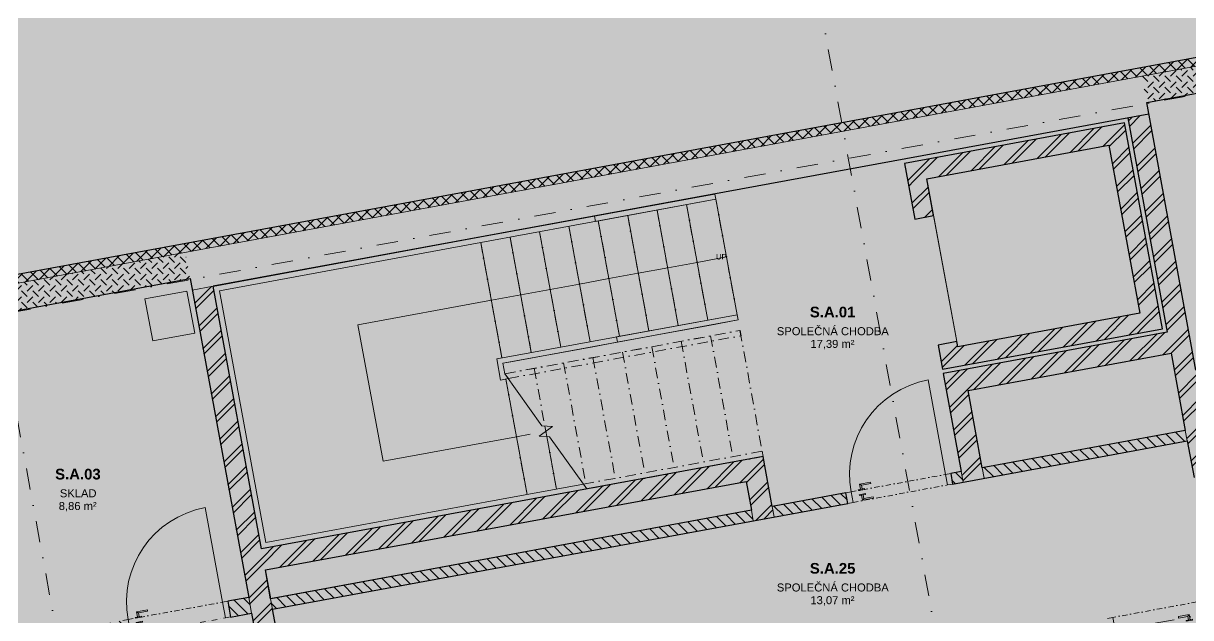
# Model space of a CAD drawing. Header units: millimetres. Extents: x -257414 to 61410, y -2356 to 77022.
# Drawn here: x -203379 to -192441, y 12450 to 18015 of the extents above; entities that cross this region are included whole.
import ezdxf

# ---------------------------------------------------------------- set-up
doc = ezdxf.new("R2010")
doc.units = ezdxf.units.MM
for name, pattern in [('HA_DashDot_10mm-S3mm', [500, 200, -150, 0, -150]), ('HA_DashDot_2_2mm-S0_6mm', [110, 50, -30, 0, -30]), ('HA_DashDot_4mm-S1mm', [200, 100, -50, 0, -50])]:
    doc.linetypes.add(name, pattern=pattern)
for name, color, linetype, lineweight in [('-UNDERLAY_A-AREA-____-IDEN', 9, 'Continuous', 9), ('-UNDERLAY_A-DOOR-____-OTLN', 9, 'Continuous', 9), ('-UNDERLAY_A-DOOR-FRAM-MCUT', 9, 'Continuous', 9), ('-UNDERLAY_A-FLOR-____-OTLN', 9, 'Continuous', 9), ('-UNDERLAY_A-FLOR-HRAL-MBND', 9, 'HA_DashDot_4mm-S1mm', 9), ('-UNDERLAY_A-FLOR-HRAL-OTLN', 9, 'Continuous', 9), ('-UNDERLAY_A-GENM-____-OTLN', 9, 'Continuous', 9), ('-UNDERLAY_A-WALL-____-MCUT', 9, 'Continuous', 9), ('-UNDERLAY_A-WALL-____-PATT', 9, 'Continuous', 25), ('-UNDERLAY_I-WALL-____-MCUT', 9, 'Continuous', 25), ('-UNDERLAY_S-GRID-____-OTLN', 9, 'Continuous', 5), ('-UNDERLAY_S-STRS-____-IDEN', 9, 'Continuous', 5), ('-UNDERLAY_S-STRS-____-MBND', 9, 'HA_DashDot_4mm-S1mm', 9), ('-UNDERLAY_S-STRS-____-OTLN', 9, 'Continuous', 9), ('A-DOOR-____-MCUT', 9, 'HA_DashDot_2_2mm-S0_6mm', 9), ('A-DOOR-____-OTLN', 9, 'Continuous', 9)]:
    doc.layers.add(name, color=color, linetype=linetype, lineweight=lineweight)
doc.styles.add('Arial', font='arial.ttf', dxfattribs={"height": 50})
doc.styles.add('Arial_2', font='arial.ttf', dxfattribs={"height": 75})
doc.styles.add('Arial_B', font='arialbd.ttf', dxfattribs={"height": 100})
pattern_1 = [(45, (39655.53, 4369.22), (0, 106.06602), [75, -75]), (135, (39655.53, 4425.29), (-106.06602, 7e-15), [75, -75])]
pattern_2 = [(135, (39655.53, 4369.22), (-53.033, -53.033), [])]
pattern_3 = [(45, (39655.53, 4369.22), (-125.7236, 125.7236), []), (45, (39655.53, 4559.72), (-125.7236, 125.7236), [])]

# ---------------------------------------------------------------- blocks, each defined once
blk = doc.blocks.new('HA_GM_Shaft_Rectangle _1_ - Default-1428208-1PP')
at = {"layer": '-UNDERLAY_A-GENM-____-OTLN'}
for p, q in [((0, -735), (0, 0)), ((0, 0), (1935, 0)), ((1935, 0), (1935, -735)), ((1935, -735), (0, -735))]:
    blk.add_line(p, q, dxfattribs=at)
blk = doc.blocks.new('HA_GM_Shaft_Rectangle _1_ - Default-1406564-1PP')
at = {"layer": '-UNDERLAY_A-GENM-____-OTLN'}
for p, q in [((0, -275), (0, 0)), ((0, 0), (4580, 0)), ((4580, 0), (4580, -275)), ((4580, -275), (0, -275))]:
    blk.add_line(p, q, dxfattribs=at)
blk = doc.blocks.new('HA_GM_Shaft_Rectangle _1_ - Default-1428171-1PP')
at = {"layer": '-UNDERLAY_A-GENM-____-OTLN'}
for p, q in [((0, -1600), (0, 0)), ((0, 0), (1735, 0)), ((1735, 0), (1735, -1600)), ((1735, -1600), (0, -1600))]:
    blk.add_line(p, q, dxfattribs=at)
blk = doc.blocks.new('HA_GM_Shaft_Rectangle _1_ - Default-1406602-1PP')
at = {"layer": '-UNDERLAY_A-GENM-____-OTLN'}
for p, q in [((0, -400), (0, 0)), ((0, 0), (400, 0)), ((400, 0), (400, -400)), ((400, -400), (0, -400))]:
    blk.add_line(p, q, dxfattribs=at)
blk = doc.blocks.new('HA_DR_Single_Swing_Solid - In_900x1970_SKLEP-1383148-1PP')
at = {"layer": '-UNDERLAY_A-DOOR-FRAM-MCUT'}
for p, q in [((-500, 75), (-450, 75)), ((-450, 75), (-450, -75)), ((450, 75), (500, 75)), ((450, -75), (450, 75)), ((-450, -75), (-500, -75)), ((500, -75), (450, -75))]:
    blk.add_line(p, q, dxfattribs=at)
at = {"layer": 'A-DOOR-____-MCUT'}
for p, q in [((-450, 75), (450, 75)), ((-450, -75), (450, -75))]:
    blk.add_line(p, q, dxfattribs=at)
at = {"layer": 'A-DOOR-____-OTLN', "lineweight": 5}
blk.add_line((450, 975), (450, 75), dxfattribs=at)
at = {"layer": 'A-DOOR-____-OTLN'}
for p, q in [((-358, 132), (-358, 83)), ((-255, 132), (-358, 132)), ((-343, 83), (-343, 118)), ((-343, 118), (-255, 118)), ((-255, 132), (-255, 118)), ((-380, 83), (-320, 83)), ((-380, 83), (-380, 75)), ((-320, 75), (-380, 75)), ((-380, 35), (-320, 35)), ((-380, 35), (-380, 27)), ((-320, 27), (-380, 27)), ((-358, 27), (-358, -22)), ((-343, -8), (-343, 27)), ((-320, 75), (-320, 83)), ((-320, 27), (-320, 35)), ((-358, -22), (-255, -22)), ((-255, -8), (-343, -8)), ((-255, -8), (-255, -22))]:
    blk.add_line(p, q, dxfattribs=at)
at = {"layer": 'A-DOOR-____-OTLN', "lineweight": 5}
blk.add_arc((450, 75), 900, 90, 180, dxfattribs=at)
at = {"layer": 'A-DOOR-____-OTLN'}
for points in [[(-343, 118), (-343, 118), (-343, 118), (-343, 118), (-343, 118), (-344, 119), (-344, 119), (-345, 120), (-345, 120), (-346, 121), (-347, 122), (-347, 122), (-348, 123), (-348, 123), (-349, 124), (-349, 124), (-350, 125), (-350, 125), (-350, 125), (-351, 126), (-351, 126), (-352, 127), (-352, 127), (-353, 128), (-353, 128), (-354, 129), (-354, 129), (-355, 130), (-355, 130), (-356, 131), (-356, 131), (-357, 132), (-357, 132), (-357, 132), (-358, 132), (-358, 132)], [(-358, -22), (-358, -22), (-357, -22), (-357, -22), (-357, -22), (-356, -21), (-356, -21), (-355, -20), (-355, -20), (-354, -19), (-353, -18), (-353, -18), (-352, -17), (-352, -17), (-351, -16), (-351, -16), (-350, -15), (-350, -15), (-350, -15), (-349, -14), (-349, -14), (-348, -13), (-348, -13), (-347, -12), (-347, -12), (-346, -11), (-346, -11), (-345, -10), (-345, -10), (-344, -9), (-344, -9), (-343, -8), (-343, -8), (-343, -8), (-343, -8), (-343, -8)]]:
    blk.add_open_spline(points, degree=3, knots=[0, 0, 0, 0, 0.083333, 0.125, 0.166667, 0.208333, 0.229167, 0.25, 0.291667, 0.333333, 0.354167, 0.375, 0.395833, 0.416667, 0.4375, 0.458333, 0.479167, 0.5, 0.520833, 0.541667, 0.5625, 0.583333, 0.604167, 0.625, 0.645833, 0.666667, 0.6875, 0.708333, 0.75, 0.770833, 0.791667, 0.833333, 0.875, 0.916667, 1, 1, 1, 1], dxfattribs=at)
blk = doc.blocks.new('HA_DR_Single_Swing_Solid - In_800x1970_SKLEP-1384679-1PP')
at = {"layer": '-UNDERLAY_A-DOOR-FRAM-MCUT'}
for p, q in [((-450, 100), (-400, 100)), ((-400, 100), (-400, -100)), ((400, 100), (450, 100)), ((400, -100), (400, 100)), ((-400, -100), (-450, -100)), ((450, -100), (400, -100))]:
    blk.add_line(p, q, dxfattribs=at)
at = {"layer": 'A-DOOR-____-MCUT'}
for p, q in [((-400, 100), (400, 100)), ((-400, -100), (400, -100))]:
    blk.add_line(p, q, dxfattribs=at)
at = {"layer": 'A-DOOR-____-OTLN', "lineweight": 5}
blk.add_line((400, 900), (400, 100), dxfattribs=at)
at = {"layer": 'A-DOOR-____-OTLN'}
for p, q in [((-308, 157), (-308, 108)), ((-205, 157), (-308, 157)), ((-293, 108), (-293, 143)), ((-293, 143), (-205, 143)), ((-205, 157), (-205, 143)), ((-330, 108), (-270, 108)), ((-330, 108), (-330, 100)), ((-270, 100), (-330, 100)), ((-330, 60), (-270, 60)), ((-330, 60), (-330, 52)), ((-270, 52), (-330, 52)), ((-308, 52), (-308, 3)), ((-308, 3), (-205, 3)), ((-293, 17), (-293, 52)), ((-205, 17), (-293, 17)), ((-270, 100), (-270, 108)), ((-270, 52), (-270, 60)), ((-205, 17), (-205, 3))]:
    blk.add_line(p, q, dxfattribs=at)
at = {"layer": 'A-DOOR-____-OTLN', "lineweight": 5}
blk.add_arc((400, 100), 800, 90, 180, dxfattribs=at)
at = {"layer": 'A-DOOR-____-OTLN'}
for points in [[(-293, 143), (-293, 143), (-293, 143), (-293, 143), (-293, 143), (-294, 144), (-294, 144), (-295, 145), (-295, 145), (-296, 146), (-297, 147), (-297, 147), (-298, 148), (-298, 148), (-299, 149), (-299, 149), (-300, 150), (-300, 150), (-300, 150), (-301, 151), (-301, 151), (-302, 152), (-302, 152), (-303, 153), (-303, 153), (-304, 154), (-304, 154), (-305, 155), (-305, 155), (-306, 156), (-306, 156), (-307, 157), (-307, 157), (-307, 157), (-308, 157), (-308, 157)], [(-308, 3), (-308, 3), (-307, 3), (-307, 3), (-307, 3), (-306, 4), (-306, 4), (-305, 5), (-305, 5), (-304, 6), (-303, 7), (-303, 7), (-302, 8), (-302, 8), (-301, 9), (-301, 9), (-300, 10), (-300, 10), (-300, 10), (-299, 11), (-299, 11), (-298, 12), (-298, 12), (-297, 13), (-297, 13), (-296, 14), (-296, 14), (-295, 15), (-295, 15), (-294, 16), (-294, 16), (-293, 17), (-293, 17), (-293, 17), (-293, 17), (-293, 17)]]:
    blk.add_open_spline(points, degree=3, knots=[0, 0, 0, 0, 0.083333, 0.125, 0.166667, 0.208333, 0.229167, 0.25, 0.291667, 0.333333, 0.354167, 0.375, 0.395833, 0.416667, 0.4375, 0.458333, 0.479167, 0.5, 0.520833, 0.541667, 0.5625, 0.583333, 0.604167, 0.625, 0.645833, 0.666667, 0.6875, 0.708333, 0.75, 0.770833, 0.791667, 0.833333, 0.875, 0.916667, 1, 1, 1, 1], dxfattribs=at)
blk = doc.blocks.new('Top Rail Type - Top Rail_Internal_-1405265-1PP')
at = {"layer": '-UNDERLAY_A-FLOR-HRAL-OTLN'}
for p, q in [((11444, 13850), (12573, 14057)), ((12583, 14008), (11453, 13800)), ((12573, 14057), (12583, 14008)), ((11453, 13800), (11444, 13850))]:
    blk.add_line(p, q, dxfattribs=at)
blk = doc.blocks.new('Top Rail Type - Top Rail_Internal_-V18-1PP')
at = {"layer": '-UNDERLAY_A-FLOR-HRAL-MBND'}
for p, q in [((11341, 11340), (13017, 11649)), ((11373, 11295), (13026, 11599)), ((13017, 11649), (13026, 11599))]:
    blk.add_line(p, q, dxfattribs=at)
at = {"layer": '-UNDERLAY_A-FLOR-HRAL-OTLN'}
for p, q in [((12573, 14057), (10370, 13652)), ((12583, 14008), (10380, 13603)), ((12583, 14008), (12573, 14057)), ((10370, 13652), (7873, 13192)), ((10380, 13603), (7931, 13152)), ((7873, 13192), (8325, 10734)), ((7931, 13152), (8365, 10793)), ((10538, 11193), (11341, 11340)), ((10547, 11143), (11373, 11295)), ((11373, 11295), (11341, 11340)), ((8365, 10793), (10538, 11193)), ((8325, 10734), (10547, 11143))]:
    blk.add_line(p, q, dxfattribs=at)
blk = doc.blocks.new('Top Rail Type - Top Rail_Internal_-1405281-1PP')
at = {"layer": '-UNDERLAY_A-FLOR-HRAL-OTLN'}
for p, q in [((11652, 12719), (12781, 12927)), ((12781, 12927), (12791, 12878)), ((12791, 12878), (11661, 12670)), ((11661, 12670), (11652, 12719))]:
    blk.add_line(p, q, dxfattribs=at)
blk = doc.blocks.new('Top Rail Type - Top Rail_Internal_-V19-1PP')
at = {"layer": '-UNDERLAY_A-FLOR-HRAL-MBND'}
for p, q in [((10606, 12373), (12809, 12779)), ((10638, 12329), (12818, 12730)), ((12809, 12779), (12818, 12730))]:
    blk.add_line(p, q, dxfattribs=at)
at = {"layer": '-UNDERLAY_A-FLOR-HRAL-OTLN'}
for p, q in [((12781, 12927), (10652, 12535)), ((12791, 12878), (12781, 12927)), ((12791, 12878), (10661, 12486)), ((10652, 12535), (10529, 12513)), ((10529, 12513), (10565, 12315)), ((10661, 12486), (10587, 12472)), ((10587, 12472), (10605, 12373)), ((10605, 12373), (10606, 12373)), ((10638, 12329), (10606, 12373)), ((10565, 12315), (10638, 12329))]:
    blk.add_line(p, q, dxfattribs=at)
blk = doc.blocks.new('HA_GM_Shaft_Rectangle _1_ - Default-1430006-1PP')
at = {"layer": '-UNDERLAY_A-GENM-____-OTLN'}
for p, q in [((0, -735), (0, 0)), ((0, 0), (1935, 0)), ((1935, 0), (1935, -735)), ((1935, -735), (0, -735))]:
    blk.add_line(p, q, dxfattribs=at)
blk = doc.blocks.new('HA_GM_Shaft_Rectangle _1_ - Default-1406634-1PP')
at = {"layer": '-UNDERLAY_A-GENM-____-OTLN'}
for p, q in [((0, -275), (0, 0)), ((0, 0), (4580, 0)), ((4580, 0), (4580, -275)), ((4580, -275), (0, -275))]:
    blk.add_line(p, q, dxfattribs=at)
blk = doc.blocks.new('HA_DR_Single_Swing_Solid - In_900x2100_sklenene-V25-1PP')
at = {"layer": '-UNDERLAY_A-DOOR-FRAM-MCUT'}
for p, q in [((-500, 50), (-450, 50)), ((-450, 50), (-450, -50)), ((450, 50), (500, 50)), ((450, -50), (450, 50)), ((-450, -50), (-500, -50)), ((500, -50), (450, -50))]:
    blk.add_line(p, q, dxfattribs=at)
at = {"layer": 'A-DOOR-____-MCUT'}
for p, q in [((-450, 50), (450, 50)), ((-450, -50), (450, -50))]:
    blk.add_line(p, q, dxfattribs=at)
at = {"layer": 'A-DOOR-____-OTLN', "lineweight": 5}
blk.add_line((450, 950), (450, 50), dxfattribs=at)
at = {"layer": 'A-DOOR-____-OTLN'}
for p, q in [((-380, 58), (-320, 58)), ((-380, 58), (-380, 50)), ((-320, 50), (-380, 50)), ((-380, 10), (-320, 10)), ((-380, 10), (-380, 2)), ((-320, 2), (-380, 2)), ((-358, 107), (-358, 58)), ((-255, 107), (-358, 107)), ((-358, 2), (-358, -47)), ((-343, 58), (-343, 93)), ((-343, 93), (-255, 93)), ((-343, -33), (-343, 2)), ((-320, 50), (-320, 58)), ((-320, 2), (-320, 10)), ((-255, 107), (-255, 93)), ((-358, -47), (-255, -47)), ((-255, -33), (-343, -33)), ((-255, -33), (-255, -47))]:
    blk.add_line(p, q, dxfattribs=at)
at = {"layer": 'A-DOOR-____-OTLN', "lineweight": 5}
blk.add_arc((450, 50), 900, 90, 180, dxfattribs=at)
at = {"layer": 'A-DOOR-____-OTLN'}
for points in [[(-343, 93), (-343, 93), (-343, 93), (-343, 93), (-343, 93), (-344, 94), (-344, 94), (-345, 95), (-345, 95), (-346, 96), (-347, 97), (-347, 97), (-348, 98), (-348, 98), (-349, 99), (-349, 99), (-350, 100), (-350, 100), (-350, 100), (-351, 101), (-351, 101), (-352, 102), (-352, 102), (-353, 103), (-353, 103), (-354, 104), (-354, 104), (-355, 105), (-355, 105), (-356, 106), (-356, 106), (-357, 107), (-357, 107), (-357, 107), (-358, 107), (-358, 107)], [(-358, -47), (-358, -47), (-357, -47), (-357, -47), (-357, -47), (-356, -46), (-356, -46), (-355, -45), (-355, -45), (-354, -44), (-353, -43), (-353, -43), (-352, -42), (-352, -42), (-351, -41), (-351, -41), (-350, -40), (-350, -40), (-350, -40), (-349, -39), (-349, -39), (-348, -38), (-348, -38), (-347, -37), (-347, -37), (-346, -36), (-346, -36), (-345, -35), (-345, -35), (-344, -34), (-344, -34), (-343, -33), (-343, -33), (-343, -33), (-343, -33), (-343, -33)]]:
    blk.add_open_spline(points, degree=3, knots=[0, 0, 0, 0, 0.083333, 0.125, 0.166667, 0.208333, 0.229167, 0.25, 0.291667, 0.333333, 0.354167, 0.375, 0.395833, 0.416667, 0.4375, 0.458333, 0.479167, 0.5, 0.520833, 0.541667, 0.5625, 0.583333, 0.604167, 0.625, 0.645833, 0.666667, 0.6875, 0.708333, 0.75, 0.770833, 0.791667, 0.833333, 0.875, 0.916667, 1, 1, 1, 1], dxfattribs=at)
blk = doc.blocks.new('A$C4e1402a9')
at = {"layer": '-UNDERLAY_A-WALL-____-PATT', "lineweight": 5}
h = blk.add_hatch(dxfattribs=at)
h.set_pattern_fill('FP_15', color=256, style=0, pattern_type=2)
h.set_pattern_definition([(45, (39655.53, 4369.22), (-53.033, 53.033), []), (135, (39655.53, 4369.22), (-53.033, -53.033), [])])
h.paths.add_polyline_path([(45400, 17536), (61967, 20585), (61972, 20667), (45355, 17609)])
h = blk.add_hatch(dxfattribs=at)
h.set_pattern_fill('FP_2', color=256, style=0, pattern_type=2)
h.set_pattern_definition(pattern_1)
h.paths.add_polyline_path([(56276, 19284), (61614, 20266), (61632, 20523), (56230, 19529)])
h = blk.add_hatch(dxfattribs=at)
h.set_pattern_fill('FP_2', color=256, style=0, pattern_type=2)
h.set_pattern_definition(pattern_1)
h.paths.add_polyline_path([(47331, 17526), (56296, 19175), (56230, 19529), (47266, 17880), (47311, 17634)])
h = blk.add_hatch(dxfattribs=at)
h.set_pattern_fill('FP_1', color=256, style=0, pattern_type=2)
h.set_pattern_definition(pattern_3)
h.paths.add_polyline_path([(56927, 14640), (57124, 14676), (57097, 14823), (56900, 14787), (56913, 14718)])
h.paths.add_polyline_path([(56719, 15771), (56916, 15807), (56296, 19175), (56099, 19139), (56703, 15855)])
h = blk.add_hatch(dxfattribs=at)
h.set_pattern_fill('FP_1', color=256, style=0, pattern_type=2)
h.set_pattern_definition(pattern_3)
h.paths.add_polyline_path([(54039, 18536), (55922, 18883), (55890, 19060), (54006, 18713)])
h = blk.add_hatch(dxfattribs=at)
h.set_pattern_fill('FP_1', color=256, style=0, pattern_type=2)
h.set_pattern_definition(pattern_3)
h.paths.add_polyline_path([(56245, 17132), (56422, 17165), (56067, 19093), (55890, 19060), (56212, 17309)])
h = blk.add_hatch(dxfattribs=at)
h.set_pattern_fill('FP_1', color=256, style=0, pattern_type=2)
h.set_pattern_definition(pattern_3)
h.paths.add_polyline_path([(54329, 16963), (54506, 16995), (54497, 17045), (54320, 17012)])
h.paths.add_polyline_path([(54102, 18192), (54279, 18225), (54216, 18569), (54039, 18536)])
h = blk.add_hatch(dxfattribs=at)
h.set_pattern_fill('FP_2', color=256, style=0, pattern_type=2)
h.set_pattern_definition(pattern_1)
h.paths.add_polyline_path([(45543, 17308), (47311, 17634), (47266, 17880), (45400, 17536)])
h = blk.add_hatch(dxfattribs=at)
h.set_pattern_fill('FP_1', color=256, style=0, pattern_type=2)
h.set_pattern_definition(pattern_3)
h.paths.add_polyline_path([(48159, 13026), (48356, 13062), (48320, 13259), (48123, 13223)])
h.paths.add_polyline_path([(47942, 14206), (48139, 14243), (47528, 17562), (47331, 17526), (47888, 14501)])
h = blk.add_hatch(dxfattribs=at)
h.set_pattern_fill('FP_1', color=256, style=0, pattern_type=2)
h.set_pattern_definition(pattern_3)
h.paths.add_polyline_path([(54361, 16786), (56245, 17132), (56212, 17309), (54329, 16963)])
h = blk.add_hatch(dxfattribs=at)
h.set_pattern_fill('FP_1', color=256, style=0, pattern_type=2)
h.set_pattern_definition(pattern_3)
h.paths.add_polyline_path([(54601, 16586), (56504, 16936), (56468, 17133), (54565, 16783)])
h = blk.add_hatch(dxfattribs=at)
h.set_pattern_fill('FP_1', color=256, style=0, pattern_type=2)
h.set_pattern_definition(pattern_3)
h.paths.add_polyline_path([(54556, 15729), (54752, 15765), (54565, 16783), (54368, 16746), (54538, 15827)])
h = blk.add_hatch(dxfattribs=at)
h.set_pattern_fill('FP_3', color=256, style=0, pattern_type=2)
h.set_pattern_definition(pattern_2)
h.paths.add_polyline_path([(54752, 15765), (56655, 16115), (56637, 16213), (54734, 15863)])
h = blk.add_hatch(dxfattribs=at)
h.set_pattern_fill('FP_1', color=256, style=0, pattern_type=2)
h.set_pattern_definition(pattern_3)
h.paths.add_polyline_path([(48017, 14906), (52718, 15772), (52681, 15968), (47980, 15103), (47981, 15101)])
h = blk.add_hatch(dxfattribs=at)
h.set_pattern_fill('FP_1', color=256, style=0, pattern_type=2)
h.set_pattern_definition(pattern_3)
h.paths.add_polyline_path([(52589, 15367), (52785, 15403), (52718, 15772), (52521, 15735), (52571, 15465)])
h = blk.add_hatch(dxfattribs=at)
h.set_pattern_fill('FP_3', color=256, style=0, pattern_type=2)
h.set_pattern_definition(pattern_2)
h.paths.add_polyline_path([(52785, 15403), (53474, 15529), (53456, 15628), (52767, 15501)])
h.paths.add_polyline_path([(54457, 15710), (54556, 15729), (54538, 15827), (54439, 15809)])
h = blk.add_hatch(dxfattribs=at)
h.set_pattern_fill('FP_3', color=256, style=0, pattern_type=2)
h.set_pattern_definition(pattern_2)
h.paths.add_polyline_path([(48084, 14538), (52589, 15367), (52571, 15465), (48066, 14636)])
h = blk.add_hatch(dxfattribs=at)
h.set_pattern_fill('FP_3', color=256, style=0, pattern_type=2)
h.set_pattern_definition(pattern_2)
h.paths.add_polyline_path([(44868, 13946), (46708, 14284), (46680, 14432), (44841, 14093)])
h.paths.add_polyline_path([(47691, 14465), (47888, 14501), (47861, 14649), (47664, 14613)])
at = {"layer": '-UNDERLAY_A-FLOR-____-OTLN'}
blk.add_line((54497, 17045), (54279, 18225), dxfattribs=at)
at = {"layer": '-UNDERLAY_A-WALL-____-MCUT'}
for p, q in [((61885, 20570), (45400, 17536)), ((47528, 17562), (47331, 17526)), ((56655, 16115), (56637, 16213)), ((54734, 15863), (54752, 15765)), ((54556, 15729), (54538, 15827)), ((52589, 15367), (52571, 15465)), ((52767, 15501), (52785, 15403)), ((47888, 14501), (47861, 14649)), ((48066, 14636), (48084, 14538))]:
    blk.add_line(p, q, dxfattribs=at)
at = {"layer": '-UNDERLAY_A-WALL-____-MCUT', "lineweight": 25}
blk.add_line((61972, 20667), (45439, 17625), dxfattribs=at)
at = {"layer": '-UNDERLAY_I-WALL-____-MCUT'}
for p, q in [((56276, 19284), (61614, 20266)), ((56737, 16776), (56276, 19284)), ((56296, 19175), (47528, 17562)), ((56067, 19093), (54006, 18713)), ((56422, 17165), (56067, 19093)), ((56099, 19139), (56468, 17133)), ((54216, 18569), (55922, 18883)), ((55922, 18883), (56212, 17309)), ((54006, 18713), (54102, 18192)), ((54279, 18225), (54216, 18569)), ((54102, 18192), (54279, 18225)), ((44439, 17105), (47311, 17634)), ((47311, 17634), (47861, 14649)), ((47980, 15103), (47528, 17562)), ((56212, 17309), (54506, 16995)), ((54361, 16786), (56422, 17165)), ((56468, 17133), (54368, 16746)), ((54497, 17045), (54320, 17012)), ((54320, 17012), (54361, 16786)), ((54506, 16995), (54497, 17045)), ((54601, 16586), (56504, 16936)), ((56504, 16936), (56637, 16213)), ((54368, 16746), (54538, 15827)), ((54734, 15863), (54601, 16586)), ((56637, 16213), (54734, 15863)), ((54457, 15710), (56655, 16115)), ((56655, 16115), (56719, 15771)), ((52681, 15968), (47980, 15103)), ((52767, 15501), (52681, 15968)), ((54538, 15827), (54439, 15809)), ((54439, 15809), (54457, 15710)), ((48017, 14906), (52521, 15735)), ((52521, 15735), (52571, 15465)), ((53456, 15628), (52767, 15501)), ((53474, 15529), (53456, 15628)), ((52571, 15465), (48066, 14636)), ((48084, 14538), (53474, 15529)), ((48066, 14636), (48017, 14906)), ((47861, 14649), (47664, 14613)), ((47664, 14613), (47691, 14465)), ((47691, 14465), (47888, 14501)), ((47888, 14501), (47942, 14206)), ((48139, 14243), (48084, 14538))]:
    blk.add_line(p, q, dxfattribs=at)
at = {"layer": '-UNDERLAY_S-GRID-____-OTLN', "linetype": 'HA_DashDot_10mm-S3mm', "lineweight": 9}
for p, q in [((56134, 4336), (52979, 21481)), ((65982, 21060), (35724, 15491)), ((48167, 2870), (45012, 20015)), ((66371, 16250), (35724, 10611))]:
    blk.add_line(p, q, dxfattribs=at)
at = {"layer": '-UNDERLAY_S-STRS-____-MBND'}
for p, q in [((50261, 16743), (52464, 17148)), ((52189, 17098), (52406, 15918)), ((52189, 17098), (52406, 15918)), ((52464, 17148), (52681, 15968)), ((51638, 16996), (51855, 15816)), ((51638, 16996), (51855, 15816)), ((51913, 17047), (52131, 15867)), ((51913, 17047), (52131, 15867)), ((51087, 16895), (51305, 15715)), ((51087, 16895), (51305, 15715)), ((51363, 16946), (51580, 15766)), ((51363, 16946), (51580, 15766)), ((50537, 16794), (50636, 16253)), ((50537, 16794), (50636, 16253)), ((50812, 16844), (51029, 15664)), ((50812, 16844), (51029, 15664)), ((50645, 16204), (50654, 16154)), ((50645, 16204), (50654, 16154)), ((51029, 15664), (52681, 15968))]:
    blk.add_line(p, q, dxfattribs=at)
at = {"layer": '-UNDERLAY_S-STRS-____-MBND', "linetype": 'Continuous', "lineweight": 5}
for p, q in [((50609, 16255), (50261, 16743)), ((50582, 16158), (50709, 16249)), ((50709, 16249), (50609, 16255)), ((50681, 16153), (50582, 16158)), ((50997, 15709), (50681, 16153))]:
    blk.add_line(p, q, dxfattribs=at)
at = {"layer": '-UNDERLAY_S-STRS-____-OTLN'}
for p, q in [((52437, 17296), (52238, 18377)), ((51886, 17195), (51687, 18276)), ((52162, 17246), (51963, 18327)), ((51335, 17094), (51137, 18175)), ((51611, 17144), (51412, 18225)), ((50785, 16992), (50586, 18073)), ((51060, 17043), (50861, 18124)), ((50234, 16891), (50035, 17972)), ((50509, 16942), (50310, 18023)), ((52171, 17196), (51895, 17145)), ((52446, 17247), (52171, 17196)), ((51620, 17095), (51345, 17044)), ((51895, 17145), (51620, 17095)), ((51069, 16993), (50794, 16943)), ((51345, 17044), (51069, 16993)), ((50518, 16892), (50243, 16841)), ((50794, 16943), (50518, 16892)), ((50261, 16743), (50243, 16841)), ((50261, 16743), (50261, 16743)), ((50270, 16693), (50469, 15612)), ((50636, 16253), (50645, 16204)), ((50654, 16154), (50745, 15663))]:
    blk.add_line(p, q, dxfattribs=at)
at = {"layer": '-UNDERLAY_S-STRS-____-OTLN', "linetype": 'HA_DashDot_4mm-S1mm'}
for p, q in [((52437, 17296), (52238, 18377)), ((51886, 17195), (51687, 18276)), ((52162, 17246), (51963, 18327)), ((51335, 17094), (51137, 18175)), ((51611, 17144), (51412, 18225)), ((50785, 16992), (50586, 18073)), ((51060, 17043), (50861, 18124)), ((50234, 16891), (50035, 17972)), ((50509, 16942), (50310, 18023)), ((50270, 16693), (50469, 15612)), ((50636, 16253), (50645, 16204)), ((50654, 16154), (50745, 15663))]:
    blk.add_line(p, q, dxfattribs=at)
at = {"layer": '-UNDERLAY_S-STRS-____-OTLN', "lineweight": 5}
for p, q in [((52338, 17837), (52062, 17786)), ((51787, 17736), (51511, 17685)), ((52062, 17786), (51787, 17736)), ((51236, 17634), (50961, 17583)), ((51511, 17685), (51236, 17634)), ((50685, 17533), (50410, 17482)), ((50961, 17583), (50685, 17533)), ((50135, 17431), (48885, 17202)), ((50410, 17482), (50135, 17431)), ((48885, 17202), (49121, 15923)), ((49121, 15923), (50370, 16153)), ((50370, 16153), (50498, 16176))]:
    blk.add_line(p, q, dxfattribs=at)
at = {"layer": '-UNDERLAY_A-DOOR-____-OTLN'}
for name, p, rotation in [('HA_DR_Single_Swing_Solid - In_900x2100_sklenene-V25-1PP', (53957, 15669), 10.42708866108196), ('HA_DR_Single_Swing_Solid - In_900x1970_SKLEP-1383148-1PP', (47186, 14449), 10.42708866108196), ('HA_DR_Single_Swing_Solid - In_800x1970_SKLEP-1384679-1PP', (56370, 14435), 190.4270886610821)]:
    blk.add_blockref(name, p, dxfattribs=dict(at, rotation=rotation))
at = {"layer": '-UNDERLAY_A-FLOR-HRAL-OTLN'}
for name in ['Top Rail Type - Top Rail_Internal_-V18-1PP', 'Top Rail Type - Top Rail_Internal_-1405265-1PP', 'Top Rail Type - Top Rail_Internal_-V19-1PP', 'Top Rail Type - Top Rail_Internal_-1405281-1PP']:
    blk.add_blockref(name, (39656, 4369), dxfattribs=at)
at = {"layer": '-UNDERLAY_A-GENM-____-OTLN', "rotation": 10.42708866108199}
for name, p in [('HA_GM_Shaft_Rectangle _1_ - Default-1428171-1PP', (54216, 18569)), ('HA_GM_Shaft_Rectangle _1_ - Default-1406602-1PP', (46889, 17444)), ('HA_GM_Shaft_Rectangle _1_ - Default-1428208-1PP', (54601, 16586)), ('HA_GM_Shaft_Rectangle _1_ - Default-1406564-1PP', (48017, 14906))]:
    blk.add_blockref(name, p, dxfattribs=at)
at = {"layer": '-UNDERLAY_A-GENM-____-OTLN', "lineweight": 5, "rotation": 10.42708866108199}
for name, p in [('HA_GM_Shaft_Rectangle _1_ - Default-1430006-1PP', (54601, 16586)), ('HA_GM_Shaft_Rectangle _1_ - Default-1406634-1PP', (48017, 14906))]:
    blk.add_blockref(name, p, dxfattribs=at)
at = {"layer": '-UNDERLAY_A-AREA-____-IDEN', "lineweight": 5, "attachment_point": 1}
for s, insert, char_height, width, style in [('S.A.01', (53119, 17371), 100, 529.11, 'Arial_B'), ('SPOLE', (52810, 17179), 75, 424.89, 'Arial_2'), ('ČNÁ CHODBA', (53160, 17179), 75, 849.79, 'Arial_2'), ('17,39 m²', (53124, 17060), 75, 513.08, 'Arial_2'), ('S.A.03', (46047, 15853), 100, 529.11, 'Arial_B'), ('SKLAD', (46091, 15661), 75, 416.88, 'Arial_2'), ('8,86 m²', (46081, 15542), 75, 440.93, 'Arial_2'), ('S.A.25', (53119, 14971), 100, 529.11, 'Arial_B'), ('SPOLE', (52810, 14779), 75, 424.89, 'Arial_2'), ('ČNÁ CHODBA', (53160, 14779), 75, 849.79, 'Arial_2'), ('13,07 m²', (53124, 14660), 75, 513.08, 'Arial_2')]:
    blk.add_mtext(s, dxfattribs=dict(at, insert=insert, char_height=char_height, width=width, style=style))
at = {"layer": '-UNDERLAY_S-STRS-____-IDEN', "insert": (52241, 17863), "char_height": 50, "width": 115.84, "attachment_point": 1, "line_spacing_factor": 0.941778, "style": 'Arial'}
blk.add_mtext('UP', dxfattribs=at)

msp = doc.modelspace()

# ---------------------------------------------------------------- hatches: boundary and pattern name
h = msp.add_hatch(color=41)
h.dxf.hatch_style = 1
h.paths.add_polyline_path([(-257414, 39300), (-257414, -2356), (-178276, -2356), (-178276, 39300)])

# ---------------------------------------------------------------- next in the draw order: block references
at = {"color": 252}
msp.add_blockref('A$C4e1402a9', (-249128, -2009), dxfattribs=at)

doc.saveas('drawing.dxf')
